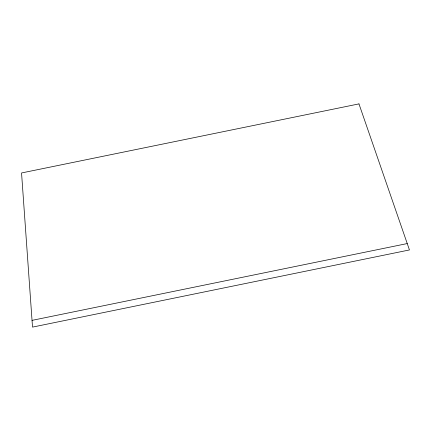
<?xml version="1.0" encoding="UTF-8"?>
<svg xmlns="http://www.w3.org/2000/svg" width="431" height="431" viewBox="0 0 431 431"><rect width="100%" height="100%" fill="white"/><g stroke="black" fill="none" stroke-linecap="round" stroke-linejoin="round"><path stroke-width="0.65" d="M32.034 320.368L407.241 243.563M358.964 103.893L21.55 172.96L32.514 327.107L409.45 249.948L358.964 103.893"/></g></svg>
